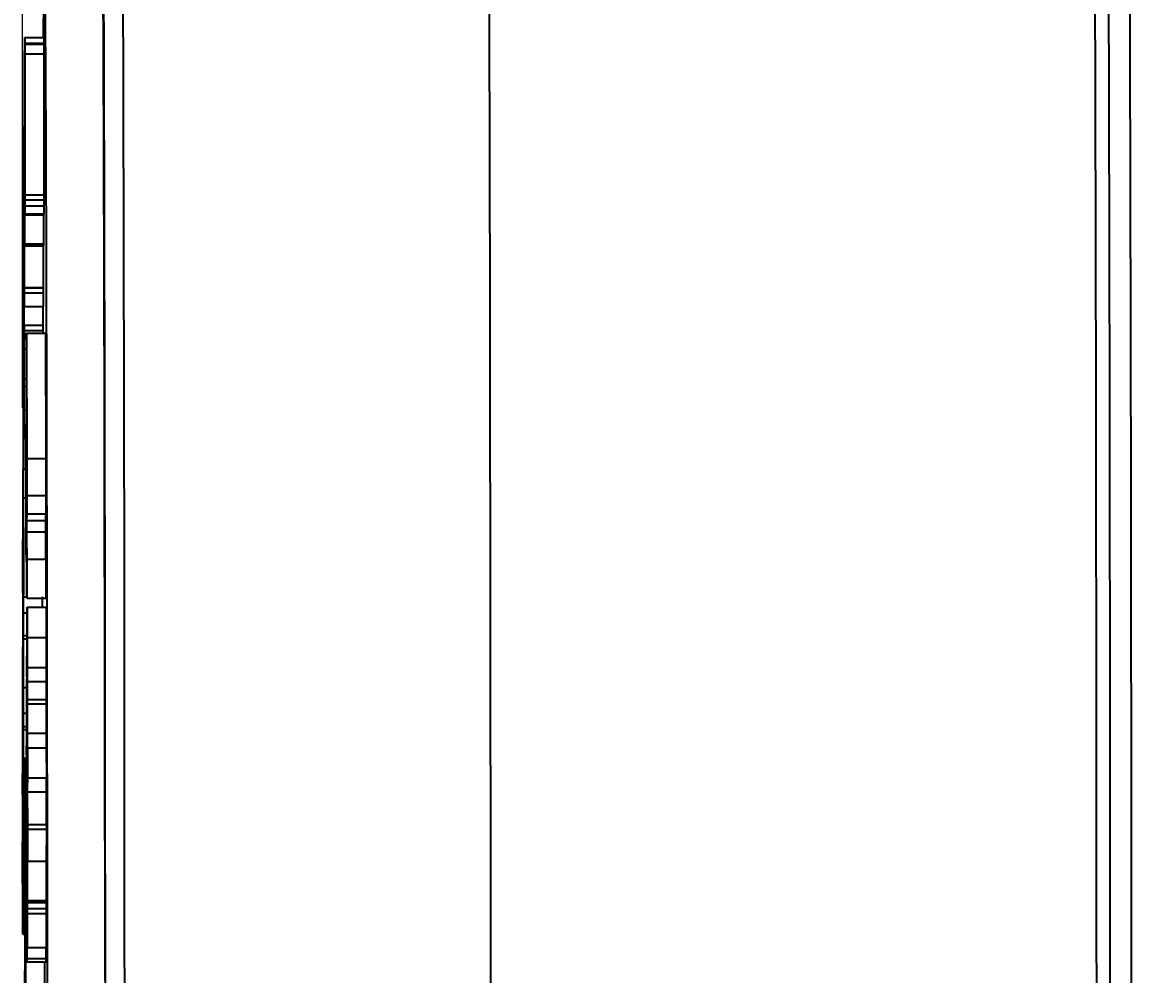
# Model space of a CAD drawing. Header units: millimetres. Extents: x 2126 to 3741, y 477 to 1658.
# Drawn here: x 2289.1 to 2347.4, y 906 to 955.4 of the extents above; entities that cross this region are included whole.
import ezdxf

# ---------------------------------------------------------------- set-up
doc = ezdxf.new("R2010")
doc.units = ezdxf.units.MM
doc.layers.add('AM_5', color=3, linetype='Continuous', lineweight=25)
doc.styles.add('SLDTEXTSTYLE1', font='txt.shx', dxfattribs={"width": 0.7, "bigfont": 'gbcbig.shx'})
doc.dimstyles.new('SLDDIMSTYLE12$0', dxfattribs={"dimtxt": 12, "dimasz": 10, "dimexe": 0, "dimexo": 0.0625, "dimgap": 0.875, "dimtad": 1, "dimdec": 1, "dimlfac": 1.8, "dimrnd": 1e-09, "dimzin": 12, "dimdsep": 46, "dimtxsty": 'SLDTEXTSTYLE1', "dimcen": 0.09, "dimdle": 8.16, "dimclrd": 3, "dimclre": 3, "dimadec": 0, "dimazin": 3, "dimtfac": 1, "dimtdec": 1, "dimtofl": 0, "dimtmove": 0, "dimatfit": 3, "dimfxl": 0, "dimfrac": 2, "dimtolj": 1, "dimlwd": 5, "dimlwe": 5, "dimarcsym": 0})

# ---------------------------------------------------------------- blocks, each defined once
blk = doc.blocks.new('*D25')
at = {"layer": 'AM_5', "color": 3, "linetype": 'Continuous', "lineweight": 5, "transparency": 16777216}
for p, q in [((2289.115, 935.379), (2289.115, 1077.627)), ((2520.727, 1077.627), (2299.115, 1077.627))]:
    blk.add_line(p, q, dxfattribs=at)
at = {"layer": 'AM_5', "color": 3, "lineweight": 5, "transparency": 16777216}
blk.add_line((2530.727, 889.633), (2530.727, 1077.627), dxfattribs=at)
at = {"layer": 'AM_5', "color": 3, "transparency": 16777216}
for points in [[(2299.115, 1079.293), (2299.115, 1075.96), (2289.115, 1077.627)], [(2520.727, 1079.293), (2520.727, 1075.96), (2530.727, 1077.627)]]:
    blk.add_solid(points, dxfattribs=at)
at = {"layer": 'Defpoints', "color": 0, "transparency": 16777216}
for p in [(2289.115, 1077.627), (2289.115, 935.316), (2530.727, 889.571)]:
    blk.add_point(p, dxfattribs=at)
at = {"layer": 'AM_5', "color": 0, "transparency": 16777216, "insert": (2356.397, 1084.502), "char_height": 12, "attachment_point": 5, "style": 'SLDTEXTSTYLE1'}
blk.add_mtext('\\A1;245', dxfattribs=at)

msp = doc.modelspace()

# ---------------------------------------------------------------- linework, layer by layer
at = {"color": 7, "linetype": 'Continuous', "lineweight": 25}
for p, q in [((2289.233, 954.211), (2289.237, 954.602)), ((2289.237, 954.602), (2289.237, 954.295)), ((2289.237, 954.602), (2290.237, 954.602)), ((2290.237, 954.295), (2290.237, 954.602)), ((2289.233, 953.921), (2289.233, 953.904)), ((2289.237, 954.295), (2289.237, 954.232)), ((2289.237, 954.295), (2290.237, 954.295)), ((2290.237, 954.232), (2289.237, 954.232)), ((2290.237, 954.232), (2290.237, 954.295)), ((2289.237, 946.295), (2289.234, 953.596)), ((2289.236, 953.742), (2289.239, 946.442)), ((2289.236, 953.742), (2290.236, 953.742)), ((2290.239, 946.442), (2290.236, 953.742)), ((2289.234, 952.749), (2289.218, 952.749)), ((2289.193, 948.339), (2289.197, 949.285)), ((2289.197, 949.285), (2289.197, 949.008)), ((2289.229, 949.296), (2289.236, 949.296)), ((2289.197, 949.008), (2289.196, 948.819)), ((2289.193, 948.062), (2289.193, 948.339)), ((2289.194, 948.251), (2289.193, 948.062)), ((2289.202, 941.853), (2289.195, 948.095)), ((2289.196, 948.237), (2289.203, 941.626)), ((2289.193, 948.062), (2289.195, 948.062)), ((2289.186, 946.754), (2289.187, 946.896)), ((2289.194, 939.495), (2289.186, 946.754)), ((2289.187, 946.896), (2289.202, 941.805)), ((2289.187, 946.896), (2289.197, 946.896)), ((2289.239, 946.442), (2290.239, 946.442)), ((2289.241, 945.864), (2289.236, 945.453)), ((2289.24, 946.114), (2289.24, 946.17)), ((2289.24, 946.17), (2289.241, 945.864)), ((2289.24, 946.17), (2290.24, 946.17)), ((2289.241, 945.864), (2290.241, 945.864)), ((2290.236, 945.453), (2290.241, 945.864)), ((2290.241, 945.864), (2290.24, 946.17)), ((2289.236, 945.453), (2289.233, 945.471)), ((2289.233, 945.395), (2290.233, 945.395)), ((2289.236, 945.453), (2290.236, 945.453)), ((2290.233, 945.398), (2290.236, 945.453)), ((2289.178, 944.552), (2289.18, 944.859)), ((2289.188, 944.896), (2289.181, 944.896)), ((2289.202, 940.647), (2289.189, 945.095)), ((2289.189, 945.095), (2289.189, 945.047)), ((2289.189, 945.047), (2289.195, 939.638)), ((2289.189, 945.047), (2289.189, 945.047)), ((2289.221, 943.791), (2290.221, 943.791)), ((2289.222, 943.893), (2290.222, 943.893)), ((2290.203, 941.626), (2290.201, 943.791)), ((2289.191, 942.283), (2289.189, 942.283)), ((2289.202, 941.805), (2289.202, 941.853)), ((2289.165, 939.823), (2289.169, 941.508)), ((2289.169, 941.508), (2289.17, 941.265)), ((2289.17, 941.265), (2289.169, 940.973)), ((2289.205, 941.333), (2289.202, 940.647)), ((2289.203, 941.626), (2290.203, 941.626)), ((2289.204, 941.468), (2289.205, 941.611)), ((2289.205, 941.611), (2289.205, 941.333)), ((2289.205, 941.611), (2290.205, 941.611)), ((2290.205, 941.333), (2289.205, 941.333)), ((2290.202, 940.647), (2290.205, 941.333)), ((2290.205, 941.333), (2290.205, 941.611)), ((2289.202, 940.647), (2290.202, 940.647)), ((2290.195, 939.671), (2290.194, 940.647)), ((2289.169, 940.358), (2289.178, 934.695)), ((2289.166, 939.871), (2289.165, 939.58)), ((2289.165, 939.58), (2289.165, 939.823)), ((2289.165, 939.58), (2289.168, 939.58)), ((2289.177, 934.215), (2289.167, 939.838)), ((2289.18, 939.645), (2289.194, 939.645)), ((2289.197, 939.393), (2289.193, 938.447)), ((2289.195, 939.638), (2289.197, 939.638)), ((2289.196, 939.482), (2289.197, 939.671)), ((2289.197, 939.671), (2289.197, 939.393)), ((2289.197, 939.671), (2290.197, 939.671)), ((2289.197, 939.393), (2290.197, 939.393)), ((2290.197, 939.393), (2290.197, 939.671)), ((2290.197, 939.249), (2290.197, 939.393)), ((2289.193, 938.725), (2289.194, 938.914)), ((2289.321, 938.38), (2289.321, 939.249)), ((2289.321, 939.249), (2289.342, 932.506)), ((2289.321, 939.249), (2290.321, 939.249)), ((2290.341, 932.758), (2290.321, 939.249)), ((2289.193, 938.447), (2289.193, 938.725)), ((2289.193, 938.447), (2289.321, 938.447)), ((2289.329, 936.107), (2289.325, 937.607)), ((2289.181, 936.945), (2289.181, 937.099)), ((2289.181, 937.099), (2289.183, 935.271)), ((2289.32, 937.443), (2289.321, 937.44)), ((2289.32, 937.443), (2289.325, 937.443)), ((2289.321, 937.44), (2289.325, 937.44)), ((2289.186, 936.503), (2289.32, 936.503)), ((2289.189, 936.883), (2289.32, 936.883)), ((2289.322, 931.476), (2289.329, 936.107)), ((2289.331, 935.555), (2289.324, 930.924)), ((2289.335, 934.137), (2289.331, 935.555)), ((2289.183, 935.271), (2289.175, 932.192)), ((2289.183, 935.271), (2289.32, 935.271)), ((2289.315, 934.556), (2289.316, 933.41)), ((2289.329, 929.506), (2289.335, 934.137)), ((2289.171, 933.469), (2289.172, 933.672)), ((2289.322, 934.022), (2289.326, 934.022)), ((2289.337, 933.585), (2289.332, 929.928)), ((2289.346, 930.826), (2289.337, 933.585)), ((2289.175, 932.192), (2289.171, 933.469)), ((2289.316, 933.41), (2289.322, 931.476)), ((2289.316, 933.41), (2289.325, 933.41)), ((2289.339, 925.499), (2289.316, 933.069)), ((2289.321, 933.461), (2289.325, 933.461)), ((2289.342, 932.506), (2289.345, 932.758)), ((2289.345, 932.758), (2289.346, 930.826)), ((2289.345, 932.758), (2290.345, 932.758)), ((2290.346, 930.826), (2290.345, 932.758)), ((2289.319, 932.178), (2289.151, 932.178)), ((2289.175, 932.192), (2289.319, 932.192)), ((2289.34, 931.559), (2289.341, 929.874)), ((2289.34, 931.559), (2289.343, 931.559)), ((2289.323, 930.697), (2289.158, 930.697)), ((2289.324, 930.924), (2289.329, 929.506)), ((2289.331, 930.924), (2289.324, 930.924)), ((2289.346, 930.826), (2290.346, 930.826)), ((2290.341, 929.874), (2290.341, 930.826)), ((2289.331, 929.527), (2289.33, 928.954)), ((2289.331, 929.527), (2290.331, 929.527)), ((2289.341, 929.874), (2290.341, 929.874)), ((2290.33, 928.954), (2290.331, 929.527)), ((2289.33, 928.954), (2289.336, 927.259)), ((2289.33, 928.954), (2290.33, 928.954)), ((2290.335, 927.526), (2290.33, 928.954)), ((2289.139, 926.493), (2289.142, 928.55)), ((2289.142, 928.55), (2289.142, 928.369)), ((2289.142, 928.369), (2289.142, 928.07)), ((2289.301, 927.747), (2289.301, 927.978)), ((2289.301, 927.747), (2289.332, 927.747)), ((2289.142, 927.444), (2289.155, 923.17)), ((2289.336, 927.259), (2289.339, 927.526)), ((2289.339, 927.526), (2289.339, 925.499)), ((2289.339, 927.526), (2290.339, 927.526)), ((2290.339, 925.499), (2290.339, 927.526)), ((2289.14, 926.612), (2289.139, 926.312)), ((2289.14, 926.612), (2289.142, 926.612)), ((2289.147, 924.786), (2289.141, 926.758)), ((2289.139, 926.312), (2289.139, 926.493)), ((2289.139, 926.312), (2289.142, 926.312)), ((2289.161, 925.573), (2289.339, 925.573)), ((2289.339, 925.499), (2290.339, 925.499)), ((2289.355, 924.184), (2289.355, 925.045)), ((2289.355, 925.045), (2289.36, 921.95)), ((2289.355, 925.045), (2290.355, 925.045)), ((2290.357, 923.465), (2290.355, 925.045)), ((2289.145, 923.459), (2289.147, 924.786)), ((2289.148, 924.607), (2289.146, 923.536)), ((2289.154, 922.484), (2289.148, 924.607)), ((2289.157, 924.737), (2289.355, 924.737)), ((2289.146, 923.536), (2289.151, 923.536)), ((2289.157, 923.395), (2289.154, 920.866)), ((2289.157, 923.318), (2289.157, 923.574)), ((2289.157, 923.574), (2289.157, 923.395)), ((2289.157, 923.574), (2289.356, 923.574)), ((2289.157, 923.395), (2289.356, 923.395)), ((2289.364, 923.465), (2289.365, 921.903)), ((2289.364, 923.465), (2290.364, 923.465)), ((2290.365, 921.903), (2290.364, 923.465)), ((2289.129, 918.319), (2289.134, 922.987)), ((2289.134, 922.987), (2289.135, 922.838)), ((2289.134, 922.987), (2289.153, 922.987)), ((2289.135, 922.838), (2289.134, 922.563)), ((2289.135, 922.838), (2289.153, 922.838)), ((2289.346, 922.286), (2289.346, 922.494)), ((2289.346, 922.494), (2289.35, 922.153)), ((2289.346, 922.494), (2289.358, 922.494)), ((2289.358, 922.194), (2289.357, 922.895)), ((2289.135, 921.952), (2289.148, 918.4)), ((2289.363, 922.05), (2289.361, 921.189)), ((2289.365, 921.903), (2289.363, 922.05)), ((2289.365, 921.903), (2290.365, 921.903)), ((2290.361, 921.189), (2290.363, 921.903)), ((2289.153, 921.261), (2289.154, 921.86)), ((2289.34, 920.468), (2289.341, 921.326)), ((2289.341, 921.326), (2289.357, 909.405)), ((2289.132, 921.008), (2289.131, 919.818)), ((2289.132, 921.008), (2289.134, 921.008)), ((2289.141, 919.357), (2289.134, 921.22)), ((2289.154, 920.866), (2289.34, 920.866)), ((2289.357, 921.202), (2289.357, 921.212)), ((2289.36, 920.966), (2289.358, 920.555)), ((2289.363, 918.454), (2289.36, 920.966)), ((2289.361, 921.189), (2289.362, 920.254)), ((2289.361, 921.189), (2290.361, 921.189)), ((2290.362, 920.254), (2290.361, 921.189)), ((2289.147, 920.712), (2289.149, 920.268)), ((2289.358, 920.555), (2289.36, 920.555)), ((2289.362, 920.254), (2289.364, 920.023)), ((2289.362, 920.254), (2290.362, 920.254)), ((2290.364, 920.023), (2290.362, 920.254)), ((2289.131, 919.818), (2289.139, 919.818)), ((2289.347, 919.196), (2289.347, 920.059)), ((2289.347, 920.059), (2289.358, 912.287)), ((2289.364, 920.023), (2289.363, 918.454)), ((2289.364, 920.023), (2290.364, 920.023)), ((2290.363, 918.5), (2290.364, 920.023)), ((2289.139, 918.032), (2289.141, 919.357)), ((2289.142, 919.207), (2289.14, 917.882)), ((2289.148, 917.668), (2289.142, 919.207)), ((2289.149, 919.534), (2289.342, 919.534)), ((2289.349, 914.501), (2289.343, 919.176)), ((2289.352, 918.439), (2289.35, 919.129)), ((2289.151, 918.693), (2289.145, 914.208)), ((2289.148, 918.4), (2289.149, 918.336)), ((2289.15, 918.614), (2289.15, 918.843)), ((2289.15, 918.843), (2289.151, 918.693)), ((2289.15, 918.843), (2289.343, 918.843)), ((2289.151, 918.693), (2289.343, 918.693)), ((2289.363, 918.454), (2289.364, 918.454)), ((2289.364, 918.5), (2289.367, 916.222)), ((2289.364, 917.64), (2289.364, 918.5)), ((2289.364, 918.5), (2290.364, 918.5)), ((2290.365, 917.74), (2290.364, 918.5)), ((2289.132, 916.849), (2289.129, 918.319)), ((2289.135, 917.558), (2289.136, 917.832)), ((2289.136, 917.832), (2289.136, 917.732)), ((2289.14, 917.882), (2289.147, 917.882)), ((2289.333, 917.627), (2289.333, 917.835)), ((2289.333, 917.835), (2289.344, 917.835)), ((2289.359, 910.368), (2289.349, 917.904)), ((2289.126, 915.439), (2289.128, 917.366)), ((2289.128, 917.366), (2289.128, 917.248)), ((2289.128, 917.366), (2289.131, 917.366)), ((2289.128, 917.248), (2289.128, 916.863)), ((2289.128, 917.248), (2289.131, 917.248)), ((2289.141, 916.092), (2289.135, 917.558)), ((2289.358, 917.766), (2289.364, 917.766)), ((2289.372, 917.74), (2289.373, 916.176)), ((2289.372, 917.74), (2290.372, 917.74)), ((2290.373, 916.176), (2290.372, 917.74)), ((2289.128, 916.863), (2289.132, 916.863)), ((2289.132, 917.028), (2289.132, 916.849)), ((2289.132, 917.028), (2289.138, 917.028)), ((2289.132, 916.849), (2289.138, 916.849)), ((2289.146, 915.778), (2289.148, 917.059)), ((2289.218, 909.121), (2289.218, 917.199)), ((2289.218, 917.199), (2289.22, 917.199)), ((2289.22, 917.199), (2289.22, 916.159)), ((2289.22, 917.199), (2289.279, 917.199)), ((2289.279, 916.159), (2289.279, 917.199)), ((2289.279, 917.199), (2289.282, 917.199)), ((2289.282, 917.199), (2289.282, 907.31)), ((2289.345, 917.199), (2289.282, 917.199)), ((2289.354, 916.556), (2289.354, 916.782)), ((2289.354, 916.782), (2289.369, 916.782)), ((2289.128, 916.273), (2289.143, 913.492)), ((2289.128, 916.273), (2289.141, 916.273)), ((2289.141, 916.516), (2289.142, 916.366)), ((2289.141, 916.516), (2289.147, 916.516)), ((2289.142, 916.366), (2289.141, 916.092)), ((2289.141, 916.092), (2289.147, 916.092)), ((2289.142, 916.366), (2289.147, 916.366)), ((2289.22, 916.159), (2289.279, 916.159)), ((2289.345, 916.52), (2289.344, 914.868)), ((2289.345, 916.52), (2289.346, 916.52)), ((2289.363, 916.254), (2289.366, 916.35)), ((2289.371, 916.358), (2289.368, 915.462)), ((2289.373, 916.176), (2289.371, 916.358)), ((2289.373, 916.176), (2290.373, 916.176)), ((2290.368, 915.462), (2290.371, 916.176)), ((2289.127, 915.707), (2289.126, 915.322)), ((2289.127, 915.707), (2289.129, 915.707)), ((2289.142, 913.359), (2289.128, 915.984)), ((2289.126, 915.322), (2289.126, 915.439)), ((2289.126, 915.322), (2289.132, 915.322)), ((2289.344, 914.868), (2289.343, 915.377)), ((2289.368, 915.462), (2289.371, 913.769)), ((2289.368, 915.462), (2290.368, 915.462)), ((2289.372, 911.85), (2289.368, 915.182)), ((2290.371, 913.769), (2290.368, 915.462)), ((2289.141, 914.551), (2289.142, 914.83)), ((2289.145, 914.208), (2289.141, 914.551)), ((2289.223, 914.598), (2289.276, 914.598)), ((2289.339, 914.591), (2289.339, 914.74)), ((2289.339, 914.74), (2289.349, 914.74)), ((2289.342, 912.559), (2289.349, 914.501)), ((2289.344, 914.868), (2289.348, 914.868)), ((2289.144, 913.769), (2289.144, 914.058)), ((2289.144, 914.058), (2289.145, 913.94)), ((2289.144, 914.058), (2289.218, 914.058)), ((2289.145, 913.94), (2289.144, 912.544)), ((2289.145, 914.208), (2289.218, 914.208)), ((2289.218, 913.94), (2289.145, 913.94)), ((2289.371, 913.769), (2289.373, 913.515)), ((2289.371, 913.769), (2290.371, 913.769)), ((2290.373, 913.515), (2290.371, 913.769)), ((2289.123, 912.501), (2289.142, 913.262)), ((2289.142, 913.262), (2289.142, 913.359)), ((2289.143, 913.492), (2289.143, 913.447)), ((2289.35, 913.682), (2289.343, 911.701)), ((2289.359, 907.371), (2289.35, 913.682)), ((2289.36, 912.79), (2289.358, 913.44)), ((2289.373, 913.515), (2289.372, 911.85)), ((2289.373, 913.515), (2290.373, 913.515)), ((2290.372, 911.85), (2290.373, 913.515)), ((2289.123, 912.213), (2289.123, 912.501)), ((2289.139, 909.157), (2289.123, 912.213)), ((2289.144, 912.544), (2289.128, 911.82)), ((2289.144, 912.544), (2289.218, 912.544)), ((2289.358, 912.287), (2289.36, 912.033)), ((2289.36, 912.033), (2289.359, 910.368)), ((2289.128, 911.82), (2289.127, 911.723)), ((2289.127, 911.723), (2289.139, 909.446)), ((2289.127, 911.723), (2289.218, 911.723)), ((2289.128, 911.82), (2289.218, 911.82)), ((2289.249, 911.722), (2289.223, 911.722)), ((2289.249, 907.76), (2289.249, 911.722)), ((2289.252, 911.722), (2289.276, 911.722)), ((2289.252, 907.914), (2289.252, 911.722)), ((2289.343, 911.701), (2289.353, 911.701)), ((2289.35, 911.742), (2289.351, 911.832)), ((2289.351, 911.832), (2289.353, 911.832)), ((2289.372, 911.85), (2290.372, 911.85)), ((2289.341, 911.356), (2289.353, 911.356)), ((2289.142, 909.991), (2289.14, 908.065)), ((2289.141, 909.724), (2289.141, 910.109)), ((2289.141, 910.109), (2289.142, 909.991)), ((2289.141, 910.109), (2289.218, 910.109)), ((2289.142, 909.991), (2289.218, 909.991)), ((2289.22, 910.161), (2289.22, 909.121)), ((2289.22, 910.161), (2289.249, 910.161)), ((2289.279, 910.161), (2289.279, 908.261)), ((2289.367, 909.824), (2289.366, 909.711)), ((2289.366, 909.711), (2290.366, 909.711)), ((2289.367, 909.824), (2290.367, 909.824)), ((2290.357, 909.405), (2290.357, 909.711)), ((2290.366, 909.711), (2290.367, 909.824)), ((2289.139, 909.446), (2289.14, 909.402)), ((2289.22, 909.121), (2289.218, 909.121)), ((2289.22, 909.121), (2289.249, 909.121)), ((2289.357, 909.405), (2289.36, 909.135)), ((2289.357, 909.405), (2290.357, 909.405)), ((2289.36, 909.135), (2289.359, 907.371)), ((2289.36, 909.135), (2290.36, 909.135)), ((2290.36, 909.135), (2290.357, 909.405)), ((2290.359, 907.371), (2290.36, 909.135)), ((2289.139, 908.183), (2289.14, 908.568)), ((2289.14, 908.065), (2289.139, 908.183)), ((2289.14, 908.065), (2289.249, 908.065)), ((2289.218, 902.192), (2289.249, 907.76)), ((2289.359, 907.371), (2290.359, 907.371)), ((2289.282, 907.31), (2289.348, 907.31)), ((2289.35, 906.801), (2290.35, 906.801)), ((2289.349, 906.636), (2290.349, 906.636))]:
    msp.add_line(p, q, dxfattribs=at)
at = {"color": 7, "linetype": 'Continuous', "lineweight": 25, "flags": 128}
for points in [[(2294.423, 903.719), (2294.42, 908.978), (2294.417, 914.149), (2294.413, 919.208), (2294.409, 924.132), (2294.403, 928.898), (2294.397, 933.486), (2294.391, 937.875), (2294.383, 942.044), (2294.376, 945.975), (2294.367, 949.65), (2294.358, 953.053), (2294.349, 956.167), (2294.339, 958.98), (2294.329, 961.477), (2294.318, 963.649), (2294.308, 965.484), (2294.296, 966.976), (2294.285, 968.116)], [(2344.714, 967.982), (2344.725, 966.83), (2344.736, 965.332), (2344.747, 963.494), (2344.757, 961.325), (2344.767, 958.834), (2344.777, 956.033), (2344.786, 952.933), (2344.795, 949.55), (2344.803, 945.898), (2344.811, 941.992), (2344.818, 937.852), (2344.825, 933.495), (2344.831, 928.94), (2344.836, 924.209), (2344.841, 919.322), (2344.845, 914.301), (2344.848, 909.168), (2344.851, 903.946)], [(2345.421, 967.694), (2345.432, 966.547), (2345.443, 965.054), (2345.454, 963.222), (2345.464, 961.061), (2345.474, 958.579), (2345.484, 955.788), (2345.493, 952.701), (2345.502, 949.329), (2345.51, 945.69), (2345.518, 941.8), (2345.525, 937.674), (2345.532, 933.333), (2345.538, 928.795), (2345.543, 924.081), (2345.548, 919.212), (2345.552, 914.209), (2345.555, 909.095), (2345.557, 903.893)], [(2346.676, 903.386), (2346.674, 908.58), (2346.671, 913.685), (2346.667, 918.68), (2346.662, 923.54), (2346.657, 928.244), (2346.651, 932.769), (2346.644, 937.097), (2346.637, 941.205), (2346.629, 945.076), (2346.621, 948.693), (2346.612, 952.038), (2346.603, 955.096), (2346.593, 957.853), (2346.583, 960.297), (2346.573, 962.416), (2346.562, 964.201), (2346.551, 965.643), (2346.54, 966.737), (2346.529, 967.476)], [(2313.423, 903.719), (2313.42, 909.045), (2313.417, 914.279), (2313.413, 919.398), (2313.408, 924.378), (2313.403, 929.196), (2313.397, 933.828), (2313.39, 938.255), (2313.383, 942.455), (2313.375, 946.409), (2313.366, 950.098), (2313.357, 953.506), (2313.347, 956.616), (2313.337, 959.415), (2313.327, 961.888), (2313.316, 964.025), (2313.305, 965.816)], [(2293.403, 905.668), (2293.401, 910.539), (2293.397, 915.305), (2293.393, 919.941), (2293.388, 924.426), (2293.382, 928.736), (2293.376, 932.85), (2293.369, 936.747), (2293.362, 940.409), (2293.354, 943.817), (2293.345, 946.953), (2293.336, 949.803), (2293.327, 952.352), (2293.317, 954.588), (2293.307, 956.498), (2293.297, 958.075), (2293.287, 959.309), (2293.276, 960.195), (2293.265, 960.728), (2293.255, 960.907), (2293.255, 960.907)]]:
    msp.add_lwpolyline(points, dxfattribs=at)
at = {"color": 7, "linetype": 'Continuous', "lineweight": 25}
for points, knots in [([(2293.421, 903.54), (2293.42, 906.036), (2293.417, 911.074), (2293.412, 918.451), (2293.405, 925.693), (2293.396, 932.672), (2293.386, 939.275), (2293.374, 945.368), (2293.361, 950.861), (2293.347, 955.673), (2293.332, 959.735), (2293.317, 963.004), (2293.301, 965.543), (2293.29, 966.606), (2293.285, 967.132)], [0, 0, 0, 0, 0.079959, 0.161371, 0.244142, 0.328893, 0.414217, 0.5, 0.585778, 0.671102, 0.755858, 0.838624, 0.920039, 1, 1, 1, 1]), ([(2290.21, 954.602), (2290.212, 954.821), (2290.217, 955.775), (2290.228, 956.805), (2290.241, 957.748), (2290.25, 957.854), (2290.255, 957.907)], [0, 0, 0, 0, 0.093549, 0.407564, 0.703776, 1, 1, 1, 1]), ([(2290.257, 957.852), (2290.261, 957.804), (2290.269, 957.698), (2290.282, 956.828), (2290.295, 955.347), (2290.309, 953.172), (2290.322, 950.341), (2290.335, 946.827), (2290.347, 942.673), (2290.358, 937.93), (2290.369, 932.668), (2290.377, 926.977), (2290.385, 920.954), (2290.391, 914.731), (2290.396, 908.365), (2290.399, 902.013), (2290.401, 895.674), (2290.401, 889.407), (2290.401, 883.139), (2290.399, 876.801), (2290.396, 870.448), (2290.391, 864.082), (2290.385, 857.859), (2290.377, 851.837), (2290.369, 846.145), (2290.358, 840.883), (2290.347, 836.14), (2290.335, 831.986), (2290.322, 828.472), (2290.309, 825.641), (2290.295, 823.466), (2290.282, 821.985), (2290.269, 821.114), (2290.261, 821.007), (2290.257, 820.959)], [0, 0, 0, 0, 0.023828, 0.053273, 0.084485, 0.115699, 0.147957, 0.180726, 0.213842, 0.247136, 0.28043, 0.313546, 0.346314, 0.378573, 0.409785, 0.440999, 0.470442, 0.499888, 0.529332, 0.558778, 0.58999, 0.621203, 0.653462, 0.68623, 0.719347, 0.752641, 0.785934, 0.819051, 0.851819, 0.884078, 0.915289, 0.946503, 0.975948, 1, 1, 1, 1]), ([(2289.227, 949.021), (2289.226, 949.688), (2289.226, 950.751), (2289.227, 952.144), (2289.228, 953.078), (2289.23, 953.79), (2289.231, 954.089), (2289.232, 954.191), (2289.233, 954.211)], [0, 0, 0, 0, 0.298114, 0.474394, 0.620068, 0.765882, 0.956507, 1, 1, 1, 1]), ([(2289.234, 953.596), (2289.234, 953.647), (2289.234, 953.734), (2289.234, 953.836), (2289.234, 953.899), (2289.233, 953.908), (2289.233, 953.912)], [0, 0, 0, 0, 0.290202, 0.50382, 0.763034, 1, 1, 1, 1]), ([(2289.237, 954.232), (2289.236, 954.213), (2289.236, 954.188), (2289.236, 954.093), (2289.236, 953.997), (2289.236, 953.877), (2289.236, 953.789), (2289.236, 953.742)], [0, 0, 0, 0, 0.35696, 0.506296, 0.628832, 0.807113, 1, 1, 1, 1]), ([(2290.236, 953.742), (2290.236, 953.811), (2290.236, 953.911), (2290.236, 954.041), (2290.236, 954.124), (2290.236, 954.194), (2290.237, 954.217), (2290.237, 954.232)], [0, 0, 0, 0, 0.282258, 0.415886, 0.550305, 0.716557, 1, 1, 1, 1]), ([(2289.233, 953.904), (2289.232, 953.81), (2289.231, 953.63), (2289.229, 952.954), (2289.228, 951.938), (2289.228, 950.67), (2289.228, 949.735), (2289.229, 949.296)], [0, 0, 0, 0, 0.179595, 0.343759, 0.495827, 0.763697, 1, 1, 1, 1]), ([(2289.214, 947.42), (2289.213, 948.075), (2289.213, 949.189), (2289.213, 950.689), (2289.214, 951.677), (2289.215, 952.352), (2289.216, 952.554), (2289.217, 952.658)], [0, 0, 0, 0, 0.3332849, 0.5666872, 0.7350111, 0.8630417, 1, 1, 1, 1]), ([(2289.216, 947.703), (2289.215, 948.349), (2289.215, 949.34), (2289.215, 950.627), (2289.215, 951.408), (2289.216, 951.942), (2289.216, 952.236), (2289.217, 952.326), (2289.217, 952.358)], [0, 0, 0, 0, 0.386905, 0.5938453, 0.741486, 0.8425466, 0.9443486, 1, 1, 1, 1]), ([(2289.217, 952.358), (2289.217, 952.388), (2289.218, 952.448), (2289.219, 952.256), (2289.221, 951.797), (2289.222, 950.652), (2289.223, 949.549), (2289.224, 948.8)], [0, 0, 0, 0, 0.098439, 0.192959, 0.327087, 0.54288, 1, 1, 1, 1]), ([(2289.218, 952.718), (2289.218, 952.726), (2289.219, 952.767), (2289.221, 952.474), (2289.223, 951.79), (2289.225, 950.572), (2289.225, 949.574), (2289.226, 949.083)], [0, 0, 0, 0, 0.036608, 0.183936, 0.408772, 0.708665, 1, 1, 1, 1]), ([(2289.229, 949.296), (2289.229, 948.637), (2289.229, 947.683), (2289.231, 946.596), (2289.232, 946.013), (2289.233, 945.848), (2289.233, 945.766)], [0, 0, 0, 0, 0.452303, 0.653993, 0.826668, 1, 1, 1, 1]), ([(2289.196, 948.819), (2289.196, 948.778), (2289.196, 948.718), (2289.196, 948.593), (2289.196, 948.478), (2289.196, 948.355), (2289.196, 948.277), (2289.196, 948.237)], [0, 0, 0, 0, 0.3461, 0.493467, 0.642693, 0.820568, 1, 1, 1, 1]), ([(2289.226, 949.083), (2289.226, 948.426), (2289.227, 947.307), (2289.226, 945.827), (2289.225, 944.856), (2289.224, 944.201), (2289.223, 943.999), (2289.222, 943.893)], [0, 0, 0, 0, 0.335879, 0.572344, 0.731569, 0.859032, 1, 1, 1, 1]), ([(2289.224, 948.8), (2289.224, 948.151), (2289.225, 947.156), (2289.225, 945.866), (2289.224, 945.102), (2289.224, 944.594), (2289.223, 944.344), (2289.222, 944.266), (2289.222, 944.244)], [0, 0, 0, 0, 0.397346, 0.609831, 0.759517, 0.858592, 0.95839, 1, 1, 1, 1]), ([(2289.232, 945.48), (2289.232, 945.597), (2289.23, 945.829), (2289.228, 946.662), (2289.227, 947.773), (2289.227, 948.624), (2289.227, 949.021)], [0, 0, 0, 0, 0.221306, 0.442951, 0.740483, 1, 1, 1, 1]), ([(2289.195, 948.095), (2289.195, 948.141), (2289.195, 948.22), (2289.195, 948.297), (2289.195, 948.329), (2289.194, 948.317), (2289.194, 948.273), (2289.194, 948.251)], [0, 0, 0, 0, 0.227355, 0.388209, 0.549679, 0.776891, 1, 1, 1, 1]), ([(2289.222, 944.244), (2289.222, 944.208), (2289.221, 944.14), (2289.22, 944.243), (2289.219, 944.541), (2289.217, 945.508), (2289.216, 946.662), (2289.216, 947.575), (2289.216, 947.703)], [0, 0, 0, 0, 0.099013, 0.188639, 0.277978, 0.435263, 0.920804, 1, 1, 1, 1]), ([(2289.222, 943.893), (2289.222, 943.837), (2289.221, 943.725), (2289.219, 944.004), (2289.217, 944.765), (2289.215, 945.943), (2289.214, 946.963), (2289.214, 947.42)], [0, 0, 0, 0, 0.14267, 0.2869, 0.459199, 0.757548, 1, 1, 1, 1]), ([(2289.239, 946.442), (2289.239, 946.369), (2289.239, 946.265), (2289.239, 946.159), (2289.239, 946.107), (2289.239, 946.094), (2289.24, 946.107), (2289.24, 946.114)], [0, 0, 0, 0, 0.3039299, 0.4394116, 0.5752405, 0.7665382, 1, 1, 1, 1]), ([(2290.239, 946.113), (2290.239, 946.111), (2290.239, 946.107), (2290.239, 946.153), (2290.239, 946.244), (2290.239, 946.348), (2290.239, 946.421), (2290.239, 946.442)], [0, 0, 0, 0, 0.132695, 0.344902, 0.557282, 0.875523, 1, 1, 1, 1]), ([(2289.234, 945.741), (2289.235, 945.731), (2289.235, 945.712), (2289.235, 945.744), (2289.236, 945.76)], [0, 0, 0, 0, 0.508302, 1, 1, 1, 1]), ([(2289.236, 945.76), (2289.236, 945.778), (2289.236, 945.815), (2289.237, 945.91), (2289.237, 946.029), (2289.237, 946.124), (2289.237, 946.215), (2289.237, 946.272), (2289.237, 946.295)], [0, 0, 0, 0, 0.2921955, 0.5874478, 0.7122589, 0.8180509, 0.9240716, 1, 1, 1, 1]), ([(2290.222, 943.893), (2290.223, 944.023), (2290.224, 944.267), (2290.225, 944.869), (2290.226, 945.268), (2290.226, 945.395)], [0, 0, 0, 0, 0.4404149, 0.8228014, 1, 1, 1, 1]), ([(2289.181, 944.864), (2289.181, 944.87), (2289.182, 944.894), (2289.184, 944.488), (2289.187, 943.615), (2289.188, 942.736), (2289.189, 942.283)], [0, 0, 0, 0, 0.075612, 0.323708, 0.651392, 1, 1, 1, 1]), ([(2289.178, 939.108), (2289.178, 939.691), (2289.176, 940.683), (2289.176, 942.167), (2289.176, 943.238), (2289.177, 944.047), (2289.178, 944.381), (2289.178, 944.552)], [0, 0, 0, 0, 0.333528, 0.567546, 0.735799, 0.864912, 1, 1, 1, 1]), ([(2289.18, 939.645), (2289.179, 940.215), (2289.178, 941.09), (2289.177, 942.296), (2289.177, 943.092), (2289.177, 943.689), (2289.178, 944.075), (2289.178, 944.234), (2289.179, 944.29)], [0, 0, 0, 0, 0.386956, 0.593793, 0.740338, 0.842099, 0.944778, 1, 1, 1, 1]), ([(2289.179, 944.29), (2289.179, 944.366), (2289.18, 944.513), (2289.181, 944.489), (2289.182, 944.218), (2289.185, 943.346), (2289.186, 942.39), (2289.187, 941.745)], [0, 0, 0, 0, 0.098651, 0.191047, 0.328598, 0.547094, 1, 1, 1, 1]), ([(2290.221, 943.81), (2290.221, 943.816), (2290.222, 943.822), (2290.222, 943.883), (2290.222, 943.893)], [0, 0, 0, 0, 0.830719, 1, 1, 1, 1]), ([(2289.189, 942.283), (2289.189, 941.697), (2289.191, 940.697), (2289.191, 939.227), (2289.191, 938.181), (2289.19, 937.392), (2289.189, 937.058), (2289.189, 936.883)], [0, 0, 0, 0, 0.336368, 0.574645, 0.731944, 0.859761, 1, 1, 1, 1]), ([(2289.187, 941.745), (2289.188, 941.172), (2289.189, 940.296), (2289.19, 939.066), (2289.19, 938.278), (2289.189, 937.697), (2289.189, 937.363), (2289.188, 937.228), (2289.188, 937.189)], [0, 0, 0, 0, 0.397528, 0.607391, 0.759995, 0.859904, 0.960457, 1, 1, 1, 1]), ([(2289.203, 941.626), (2289.203, 941.576), (2289.203, 941.495), (2289.203, 941.412), (2289.204, 941.379), (2289.204, 941.388), (2289.204, 941.435), (2289.204, 941.468)], [0, 0, 0, 0, 0.239307, 0.388341, 0.538232, 0.677649, 1, 1, 1, 1]), ([(2289.169, 940.973), (2289.169, 940.915), (2289.169, 940.833), (2289.168, 940.682), (2289.168, 940.558), (2289.169, 940.447), (2289.169, 940.383), (2289.169, 940.358)], [0, 0, 0, 0, 0.362826, 0.512382, 0.662913, 0.871019, 1, 1, 1, 1]), ([(2289.167, 939.838), (2289.167, 939.885), (2289.167, 939.96), (2289.167, 940.003), (2289.166, 939.999), (2289.166, 939.951), (2289.166, 939.895), (2289.166, 939.871)], [0, 0, 0, 0, 0.266956, 0.429529, 0.591357, 0.826533, 1, 1, 1, 1]), ([(2289.188, 937.189), (2289.188, 937.109), (2289.187, 936.955), (2289.186, 936.92), (2289.185, 937.066), (2289.183, 937.78), (2289.181, 938.748), (2289.18, 939.548), (2289.18, 939.645)], [0, 0, 0, 0, 0.099186, 0.189605, 0.279846, 0.434014, 0.930829, 1, 1, 1, 1]), ([(2289.194, 938.914), (2289.194, 938.948), (2289.194, 939.007), (2289.194, 939.136), (2289.194, 939.255), (2289.194, 939.378), (2289.194, 939.454), (2289.194, 939.495)], [0, 0, 0, 0, 0.282446, 0.488833, 0.649378, 0.810868, 1, 1, 1, 1]), ([(2289.195, 939.638), (2289.195, 939.588), (2289.195, 939.507), (2289.195, 939.424), (2289.195, 939.391), (2289.196, 939.4), (2289.196, 939.448), (2289.196, 939.482)], [0, 0, 0, 0, 0.239079, 0.388006, 0.537788, 0.677074, 1, 1, 1, 1]), ([(2289.185, 936.541), (2289.185, 936.642), (2289.183, 936.917), (2289.18, 937.846), (2289.179, 938.715), (2289.178, 939.108)], [0, 0, 0, 0, 0.242788, 0.658331, 1, 1, 1, 1]), ([(2289.325, 937.607), (2289.324, 937.699), (2289.324, 937.881), (2289.323, 938.155), (2289.322, 938.298), (2289.321, 938.38)], [0, 0, 0, 0, 0.297154, 0.594531, 1, 1, 1, 1]), ([(2289.32, 934.194), (2289.32, 934.49), (2289.32, 935.082), (2289.32, 936.176), (2289.32, 936.962), (2289.32, 937.443)], [0, 0, 0, 0, 0.280043, 0.559301, 1, 1, 1, 1]), ([(2289.321, 937.44), (2289.321, 937.13), (2289.322, 936.51), (2289.322, 935.653), (2289.323, 934.971), (2289.323, 934.454), (2289.323, 934.171), (2289.322, 934.039), (2289.322, 934.022)], [0, 0, 0, 0, 0.277873, 0.555831, 0.757162, 0.870741, 0.982618, 1, 1, 1, 1]), ([(2289.18, 934.581), (2289.18, 934.72), (2289.181, 934.927), (2289.181, 935.283), (2289.181, 935.776), (2289.181, 936.324), (2289.181, 936.773), (2289.181, 936.945)], [0, 0, 0, 0, 0.240793, 0.359777, 0.461711, 0.794413, 1, 1, 1, 1]), ([(2289.189, 936.883), (2289.188, 936.737), (2289.187, 936.516), (2289.186, 936.538), (2289.186, 936.546)], [0, 0, 0, 0, 0.659487, 1, 1, 1, 1]), ([(2289.178, 934.695), (2289.178, 934.656), (2289.179, 934.554), (2289.179, 934.445), (2289.179, 934.379), (2289.179, 934.364), (2289.179, 934.361), (2289.179, 934.379), (2289.18, 934.455), (2289.18, 934.531), (2289.18, 934.581)], [0, 0, 0, 0, 0.166709, 0.438609, 0.487323, 0.517206, 0.541802, 0.578816, 0.723084, 1, 1, 1, 1]), ([(2289.177, 933.383), (2289.177, 933.411), (2289.177, 933.498), (2289.177, 933.615), (2289.177, 933.717), (2289.178, 933.772), (2289.178, 933.802), (2289.177, 933.878), (2289.177, 934.018), (2289.177, 934.14), (2289.177, 934.215)], [0, 0, 0, 0, 0.124093, 0.372351, 0.496838, 0.517541, 0.538485, 0.574939, 0.740211, 1, 1, 1, 1]), ([(2289.301, 927.978), (2289.302, 928.234), (2289.305, 928.854), (2289.311, 931.113), (2289.313, 933.233), (2289.315, 934.556)], [0, 0, 0, 0, 0.209452, 0.506883, 1, 1, 1, 1]), ([(2289.32, 933.385), (2289.32, 933.403), (2289.32, 933.439), (2289.32, 933.564), (2289.32, 933.743), (2289.32, 933.969), (2289.32, 934.119), (2289.32, 934.194)], [0, 0, 0, 0, 0.0876057, 0.1756397, 0.4450626, 0.7212942, 1, 1, 1, 1]), ([(2289.172, 933.672), (2289.172, 933.488), (2289.173, 933.229), (2289.174, 933.06), (2289.175, 933.011)], [0, 0, 0, 0, 0.710757, 1, 1, 1, 1]), ([(2289.322, 934.022), (2289.322, 933.872), (2289.322, 933.618), (2289.321, 933.457), (2289.32, 933.385), (2289.32, 933.348), (2289.32, 933.374), (2289.32, 933.385)], [0, 0, 0, 0, 0.407699, 0.690083, 0.843754, 0.934161, 1, 1, 1, 1]), ([(2289.175, 933.003), (2289.175, 933), (2289.175, 932.986), (2289.176, 933.108), (2289.176, 933.274), (2289.177, 933.383)], [0, 0, 0, 0, 0.096311, 0.412079, 1, 1, 1, 1]), ([(2289.316, 933.069), (2289.315, 932.518), (2289.314, 931.499), (2289.311, 930.131), (2289.308, 928.711), (2289.304, 928.022), (2289.302, 927.786), (2289.301, 927.747)], [0, 0, 0, 0, 0.221372, 0.409276, 0.596404, 0.933221, 1, 1, 1, 1]), ([(2289.147, 931.379), (2289.147, 931.572), (2289.148, 931.95), (2289.15, 932.21), (2289.152, 932.174), (2289.155, 931.669), (2289.157, 931.026), (2289.158, 930.697)], [0, 0, 0, 0, 0.136914, 0.269244, 0.466964, 0.727179, 1, 1, 1, 1]), ([(2289.15, 926.22), (2289.149, 926.675), (2289.147, 927.444), (2289.146, 928.772), (2289.145, 929.826), (2289.146, 930.711), (2289.146, 931.153), (2289.147, 931.379)], [0, 0, 0, 0, 0.335274, 0.565807, 0.736276, 0.864906, 1, 1, 1, 1]), ([(2289.147, 931.181), (2289.147, 931.299), (2289.148, 931.53), (2289.149, 931.68), (2289.151, 931.631), (2289.153, 931.117), (2289.155, 930.409), (2289.157, 929.938)], [0, 0, 0, 0, 0.0990027, 0.1927602, 0.3351777, 0.5578285, 1, 1, 1, 1]), ([(2289.332, 929.928), (2289.333, 930.121), (2289.335, 930.425), (2289.338, 930.946), (2289.34, 931.353), (2289.34, 931.559)], [0, 0, 0, 0, 0.46227, 0.729265, 1, 1, 1, 1]), ([(2289.151, 926.979), (2289.15, 927.418), (2289.149, 928.09), (2289.147, 929.105), (2289.146, 929.845), (2289.146, 930.43), (2289.147, 930.868), (2289.147, 931.085), (2289.147, 931.181)], [0, 0, 0, 0, 0.388784, 0.594507, 0.742724, 0.84452, 0.93111, 1, 1, 1, 1]), ([(2289.158, 930.697), (2289.159, 930.239), (2289.161, 929.462), (2289.162, 928.144), (2289.163, 927.117), (2289.162, 926.254), (2289.162, 925.807), (2289.161, 925.573)], [0, 0, 0, 0, 0.337884, 0.573603, 0.730566, 0.85906, 1, 1, 1, 1]), ([(2289.157, 929.938), (2289.158, 929.495), (2289.159, 928.825), (2289.161, 927.774), (2289.162, 927.046), (2289.162, 926.45), (2289.161, 926.053), (2289.161, 925.863), (2289.161, 925.804)], [0, 0, 0, 0, 0.39949, 0.604579, 0.758371, 0.856867, 0.955984, 1, 1, 1, 1]), ([(2289.337, 929.892), (2289.336, 929.833), (2289.335, 929.729), (2289.333, 929.606), (2289.332, 929.553), (2289.331, 929.527)], [0, 0, 0, 0, 0.39149, 0.695584, 1, 1, 1, 1]), ([(2289.341, 929.874), (2289.34, 929.929), (2289.339, 930.019), (2289.338, 929.967), (2289.337, 929.917), (2289.337, 929.892)], [0, 0, 0, 0, 0.451045, 0.724772, 1, 1, 1, 1]), ([(2290.331, 929.527), (2290.332, 929.562), (2290.333, 929.623), (2290.335, 929.749), (2290.336, 929.834), (2290.336, 929.874)], [0, 0, 0, 0, 0.408182, 0.725272, 1, 1, 1, 1]), ([(2289.142, 928.07), (2289.142, 927.999), (2289.142, 927.9), (2289.142, 927.75), (2289.142, 927.642), (2289.142, 927.532), (2289.142, 927.475), (2289.142, 927.444)], [0, 0, 0, 0, 0.3451215, 0.47825, 0.6125433, 0.7923859, 1, 1, 1, 1]), ([(2289.141, 926.758), (2289.141, 926.787), (2289.141, 926.835), (2289.141, 926.853), (2289.14, 926.813), (2289.14, 926.732), (2289.14, 926.648), (2289.14, 926.612)], [0, 0, 0, 0, 0.2392653, 0.3980718, 0.5583573, 0.8110269, 1, 1, 1, 1]), ([(2289.161, 925.804), (2289.161, 925.683), (2289.16, 925.451), (2289.159, 925.275), (2289.158, 925.249), (2289.155, 925.597), (2289.153, 926.285), (2289.152, 926.887), (2289.151, 926.979)], [0, 0, 0, 0, 0.099608, 0.189208, 0.278687, 0.431625, 0.91232, 1, 1, 1, 1]), ([(2289.156, 924.794), (2289.155, 924.953), (2289.153, 925.248), (2289.151, 925.915), (2289.15, 926.22)], [0, 0, 0, 0, 0.541529, 1, 1, 1, 1]), ([(2289.161, 925.573), (2289.161, 925.374), (2289.16, 924.974), (2289.159, 924.721), (2289.158, 924.761), (2289.157, 924.777)], [0, 0, 0, 0, 0.3813, 0.766294, 1, 1, 1, 1]), ([(2290.16, 925.045), (2290.16, 925.06), (2290.161, 925.156), (2290.161, 925.382), (2290.161, 925.573)], [0, 0, 0, 0, 0.156668, 1, 1, 1, 1]), ([(2289.357, 922.895), (2289.357, 923.033), (2289.357, 923.311), (2289.356, 923.75), (2289.355, 924.026), (2289.355, 924.184)], [0, 0, 0, 0, 0.297582, 0.595326, 1, 1, 1, 1]), ([(2289.146, 919.951), (2289.146, 920.167), (2289.145, 920.528), (2289.144, 921.267), (2289.144, 921.991), (2289.144, 922.758), (2289.145, 923.222), (2289.145, 923.459)], [0, 0, 0, 0, 0.253557, 0.424716, 0.595645, 0.794239, 1, 1, 1, 1]), ([(2289.146, 923.536), (2289.146, 923.276), (2289.145, 922.835), (2289.145, 922.168), (2289.145, 921.62), (2289.146, 921.125), (2289.147, 920.859), (2289.147, 920.712)], [0, 0, 0, 0, 0.269335, 0.456647, 0.599702, 0.778351, 1, 1, 1, 1]), ([(2289.155, 923.17), (2289.155, 923.139), (2289.155, 923.089), (2289.156, 923.066), (2289.156, 923.088), (2289.156, 923.171), (2289.156, 923.261), (2289.157, 923.318)], [0, 0, 0, 0, 0.242147, 0.388856, 0.536837, 0.710317, 1, 1, 1, 1]), ([(2289.36, 921.95), (2289.36, 922.131), (2289.361, 922.467), (2289.363, 922.974), (2289.364, 923.301), (2289.364, 923.465)], [0, 0, 0, 0, 0.369183, 0.684555, 1, 1, 1, 1]), ([(2289.134, 922.563), (2289.134, 922.486), (2289.134, 922.376), (2289.134, 922.215), (2289.134, 922.106), (2289.134, 922.016), (2289.134, 921.973), (2289.135, 921.952)], [0, 0, 0, 0, 0.350066, 0.499422, 0.650662, 0.830252, 1, 1, 1, 1]), ([(2289.154, 921.86), (2289.154, 921.93), (2289.155, 922.037), (2289.155, 922.206), (2289.155, 922.33), (2289.154, 922.421), (2289.154, 922.464), (2289.154, 922.484)], [0, 0, 0, 0, 0.336259, 0.518412, 0.701425, 0.865829, 1, 1, 1, 1]), ([(2289.353, 921.313), (2289.352, 921.407), (2289.349, 921.598), (2289.347, 922.055), (2289.346, 922.286)], [0, 0, 0, 0, 0.493905, 1, 1, 1, 1]), ([(2289.354, 922.068), (2289.354, 922.066), (2289.355, 922.032), (2289.357, 922.115), (2289.358, 922.194)], [0, 0, 0, 0, 0.05128, 1, 1, 1, 1]), ([(2289.134, 921.22), (2289.134, 921.243), (2289.133, 921.283), (2289.133, 921.28), (2289.133, 921.238), (2289.133, 921.147), (2289.132, 921.06), (2289.132, 921.008)], [0, 0, 0, 0, 0.233621, 0.399553, 0.564983, 0.740199, 1, 1, 1, 1]), ([(2289.154, 920.866), (2289.153, 920.545), (2289.152, 920.02), (2289.15, 919.591), (2289.149, 919.489), (2289.147, 919.646), (2289.147, 919.865), (2289.146, 919.951)], [0, 0, 0, 0, 0.303232, 0.495993, 0.689194, 0.877678, 1, 1, 1, 1]), ([(2289.15, 920.232), (2289.15, 920.226), (2289.151, 920.197), (2289.151, 920.334), (2289.153, 920.693), (2289.153, 921.058), (2289.153, 921.261)], [0, 0, 0, 0, 0.067979, 0.316164, 0.620975, 1, 1, 1, 1]), ([(2289.35, 919.129), (2289.35, 919.295), (2289.352, 919.627), (2289.354, 920.326), (2289.356, 920.853), (2289.357, 921.202)], [0, 0, 0, 0, 0.25307, 0.506097, 1, 1, 1, 1]), ([(2289.343, 919.176), (2289.342, 919.314), (2289.342, 919.591), (2289.341, 920.034), (2289.341, 920.309), (2289.34, 920.468)], [0, 0, 0, 0, 0.297206, 0.594593, 1, 1, 1, 1]), ([(2289.358, 920.406), (2289.357, 920.225), (2289.356, 919.863), (2289.354, 919.212), (2289.353, 918.731), (2289.352, 918.439)], [0, 0, 0, 0, 0.282431, 0.564866, 1, 1, 1, 1]), ([(2289.357, 918.341), (2289.357, 918.565), (2289.357, 918.994), (2289.358, 919.701), (2289.358, 920.169), (2289.358, 920.406)], [0, 0, 0, 0, 0.350612, 0.672174, 1, 1, 1, 1]), ([(2289.358, 920.555), (2289.359, 920.246), (2289.359, 919.617), (2289.359, 918.822), (2289.359, 918.263), (2289.359, 917.951), (2289.358, 917.826), (2289.358, 917.766)], [0, 0, 0, 0, 0.325958, 0.662347, 0.799326, 0.902609, 1, 1, 1, 1]), ([(2289.131, 919.818), (2289.131, 919.534), (2289.13, 919.05), (2289.13, 918.25), (2289.131, 917.59), (2289.132, 917.209), (2289.132, 917.028)], [0, 0, 0, 0, 0.296463, 0.506276, 0.766316, 1, 1, 1, 1]), ([(2289.349, 917.904), (2289.349, 918.043), (2289.348, 918.32), (2289.348, 918.762), (2289.347, 919.037), (2289.347, 919.196)], [0, 0, 0, 0, 0.297214, 0.594601, 1, 1, 1, 1]), ([(2289.149, 918.333), (2289.149, 918.332), (2289.149, 918.33), (2289.149, 918.361), (2289.15, 918.454), (2289.15, 918.553), (2289.15, 918.614)], [0, 0, 0, 0, 0.034336, 0.266425, 0.542953, 1, 1, 1, 1]), ([(2289.136, 917.732), (2289.137, 917.63), (2289.137, 917.491), (2289.138, 917.51), (2289.139, 917.63), (2289.139, 917.823), (2289.139, 917.971), (2289.139, 918.032)], [0, 0, 0, 0, 0.4002553, 0.5540467, 0.7092134, 0.880119, 1, 1, 1, 1]), ([(2289.14, 917.882), (2289.14, 917.749), (2289.14, 917.541), (2289.14, 917.226), (2289.14, 916.968), (2289.14, 916.712), (2289.141, 916.587), (2289.141, 916.516)], [0, 0, 0, 0, 0.265228, 0.413113, 0.562281, 0.751044, 1, 1, 1, 1]), ([(2289.333, 917.835), (2289.334, 917.59), (2289.337, 917.119), (2289.341, 916.662), (2289.344, 916.568), (2289.345, 916.52)], [0, 0, 0, 0, 0.35008, 0.672322, 1, 1, 1, 1]), ([(2289.356, 917.653), (2289.356, 917.672), (2289.356, 917.712), (2289.356, 917.807), (2289.356, 917.955), (2289.356, 918.142), (2289.356, 918.274), (2289.357, 918.341)], [0, 0, 0, 0, 0.082107, 0.164925, 0.356677, 0.675002, 1, 1, 1, 1]), ([(2289.148, 917.059), (2289.148, 917.123), (2289.148, 917.229), (2289.148, 917.384), (2289.148, 917.5), (2289.148, 917.597), (2289.148, 917.642), (2289.148, 917.668)], [0, 0, 0, 0, 0.2946797, 0.4891513, 0.6427246, 0.79668, 1, 1, 1, 1]), ([(2289.343, 915.377), (2289.342, 915.599), (2289.34, 916.014), (2289.336, 916.748), (2289.334, 917.333), (2289.333, 917.627)], [0, 0, 0, 0, 0.365437, 0.681548, 1, 1, 1, 1]), ([(2289.358, 917.766), (2289.358, 917.698), (2289.357, 917.589), (2289.357, 917.582), (2289.356, 917.605), (2289.356, 917.608), (2289.356, 917.64), (2289.356, 917.653)], [0, 0, 0, 0, 0.414992, 0.667292, 0.851809, 0.943552, 1, 1, 1, 1]), ([(2289.366, 916.35), (2289.366, 916.489), (2289.366, 916.766), (2289.365, 917.208), (2289.364, 917.482), (2289.364, 917.64)], [0, 0, 0, 0, 0.297538, 0.595282, 1, 1, 1, 1]), ([(2289.367, 916.222), (2289.368, 916.404), (2289.369, 916.742), (2289.371, 917.253), (2289.372, 917.578), (2289.372, 917.74)], [0, 0, 0, 0, 0.369297, 0.684635, 1, 1, 1, 1]), ([(2289.128, 916.863), (2289.128, 916.773), (2289.128, 916.648), (2289.128, 916.481), (2289.128, 916.376), (2289.128, 916.311), (2289.128, 916.281), (2289.128, 916.273)], [0, 0, 0, 0, 0.388994, 0.538184, 0.687796, 0.914813, 1, 1, 1, 1]), ([(2289.354, 916.782), (2289.356, 916.625), (2289.358, 916.326), (2289.361, 916.269), (2289.362, 916.241)], [0, 0, 0, 0, 0.523773, 1, 1, 1, 1]), ([(2289.22, 916.159), (2289.22, 915.861), (2289.22, 915.444), (2289.221, 914.972), (2289.222, 914.729), (2289.223, 914.61), (2289.223, 914.602), (2289.223, 914.598)], [0, 0, 0, 0, 0.364031, 0.510061, 0.655864, 0.843841, 1, 1, 1, 1]), ([(2289.276, 914.598), (2289.277, 914.608), (2289.277, 914.623), (2289.278, 914.821), (2289.279, 915.082), (2289.279, 915.536), (2289.279, 915.904), (2289.279, 916.159)], [0, 0, 0, 0, 0.250411, 0.398556, 0.54744, 0.686236, 1, 1, 1, 1]), ([(2289.365, 915.4), (2289.363, 915.441), (2289.361, 915.513), (2289.357, 915.922), (2289.355, 916.343), (2289.354, 916.556)], [0, 0, 0, 0, 0.386257, 0.690164, 1, 1, 1, 1]), ([(2289.127, 916), (2289.127, 915.983), (2289.127, 915.939), (2289.127, 915.833), (2289.127, 915.745), (2289.127, 915.707)], [0, 0, 0, 0, 0.2705737, 0.6892242, 1, 1, 1, 1]), ([(2289.128, 915.984), (2289.128, 916.008), (2289.128, 916.037), (2289.128, 916.018), (2289.128, 916.015)], [0, 0, 0, 0, 0.839131, 1, 1, 1, 1]), ([(2289.142, 914.83), (2289.142, 914.838), (2289.143, 914.852), (2289.145, 915.075), (2289.146, 915.451), (2289.146, 915.696), (2289.146, 915.778)], [0, 0, 0, 0, 0.333446, 0.670522, 0.890051, 1, 1, 1, 1]), ([(2289.358, 913.44), (2289.358, 913.611), (2289.36, 913.952), (2289.362, 914.599), (2289.364, 915.089), (2289.365, 915.4)], [0, 0, 0, 0, 0.266774, 0.533551, 1, 1, 1, 1]), ([(2289.367, 914.938), (2289.366, 914.758), (2289.365, 914.4), (2289.363, 913.695), (2289.361, 913.148), (2289.36, 912.79)], [0, 0, 0, 0, 0.257454, 0.514908, 1, 1, 1, 1]), ([(2289.364, 910.291), (2289.364, 910.957), (2289.364, 912.101), (2289.365, 913.667), (2289.366, 914.51), (2289.367, 914.938)], [0, 0, 0, 0, 0.407022, 0.699492, 1, 1, 1, 1]), ([(2289.368, 915.182), (2289.367, 914.557), (2289.366, 913.305), (2289.366, 911.436), (2289.366, 910.302), (2289.367, 909.824)], [0, 0, 0, 0, 0.365081, 0.731832, 1, 1, 1, 1]), ([(2289.338, 912.017), (2289.339, 912.224), (2289.339, 912.644), (2289.339, 913.551), (2289.339, 914.188), (2289.339, 914.591)], [0, 0, 0, 0, 0.263652, 0.534652, 1, 1, 1, 1]), ([(2289.339, 914.74), (2289.34, 914.436), (2289.34, 913.889), (2289.341, 913.263), (2289.341, 912.894), (2289.341, 912.72), (2289.342, 912.605), (2289.342, 912.529), (2289.342, 912.498), (2289.342, 912.492), (2289.342, 912.524), (2289.342, 912.552), (2289.342, 912.559)], [0, 0, 0, 0, 0.35041, 0.630866, 0.725925, 0.790521, 0.841305, 0.86957, 0.898179, 0.941209, 0.984756, 1, 1, 1, 1]), ([(2289.144, 913.452), (2289.144, 913.452), (2289.144, 913.454), (2289.144, 913.494), (2289.144, 913.597), (2289.144, 913.698), (2289.144, 913.769)], [0, 0, 0, 0, 0.094648, 0.307424, 0.510271, 1, 1, 1, 1]), ([(2289.343, 911.701), (2289.343, 911.587), (2289.342, 911.406), (2289.341, 911.327), (2289.34, 911.495), (2289.339, 911.797), (2289.338, 912.017)], [0, 0, 0, 0, 0.268227, 0.423788, 0.580622, 1, 1, 1, 1]), ([(2289.223, 911.722), (2289.223, 911.711), (2289.222, 911.692), (2289.221, 911.486), (2289.221, 911.139), (2289.22, 910.674), (2289.22, 910.317), (2289.22, 910.161)], [0, 0, 0, 0, 0.21541, 0.378382, 0.541893, 0.800389, 1, 1, 1, 1]), ([(2289.276, 911.722), (2289.277, 911.712), (2289.277, 911.694), (2289.278, 911.5), (2289.279, 911.175), (2289.279, 910.714), (2289.279, 910.348), (2289.279, 910.161)], [0, 0, 0, 0, 0.212555, 0.375218, 0.538546, 0.763737, 1, 1, 1, 1]), ([(2289.348, 907.276), (2289.348, 907.909), (2289.349, 908.946), (2289.35, 910.454), (2289.35, 911.312), (2289.35, 911.742)], [0, 0, 0, 0, 0.437716, 0.717507, 1, 1, 1, 1]), ([(2289.351, 911.832), (2289.351, 911.171), (2289.351, 910.173), (2289.351, 908.841), (2289.351, 907.944), (2289.351, 907.272), (2289.35, 906.939), (2289.35, 906.82), (2289.35, 906.801)], [0, 0, 0, 0, 0.381103, 0.574669, 0.765651, 0.888057, 0.981539, 1, 1, 1, 1]), ([(2290.367, 909.824), (2290.366, 910.493), (2290.366, 911.171), (2290.366, 911.841), (2290.366, 911.85)], [0, 0, 0, 0, 0.986687, 1, 1, 1, 1]), ([(2289.366, 909.711), (2289.366, 909.869), (2289.365, 910.135), (2289.364, 910.306), (2289.364, 910.296), (2289.364, 910.291)], [0, 0, 0, 0, 0.431037, 0.72606, 1, 1, 1, 1]), ([(2289.14, 909.406), (2289.14, 909.407), (2289.14, 909.409), (2289.14, 909.449), (2289.141, 909.551), (2289.141, 909.652), (2289.141, 909.724)], [0, 0, 0, 0, 0.094648, 0.307424, 0.510271, 1, 1, 1, 1]), ([(2289.14, 908.568), (2289.14, 908.634), (2289.14, 908.745), (2289.14, 908.899), (2289.14, 909.01), (2289.139, 909.099), (2289.139, 909.136), (2289.139, 909.157)], [0, 0, 0, 0, 0.292493, 0.488495, 0.642099, 0.795375, 1, 1, 1, 1]), ([(2289.266, 901.859), (2289.264, 901.889), (2289.262, 901.95), (2289.257, 902.633), (2289.254, 903.981), (2289.253, 905.665), (2289.252, 907.013), (2289.252, 907.791), (2289.252, 907.914)], [0, 0, 0, 0, 0.200351, 0.402646, 0.59747, 0.766762, 0.96323, 1, 1, 1, 1]), ([(2289.279, 908.261), (2289.279, 907.591), (2289.279, 906.246), (2289.278, 904.438), (2289.275, 903.117), (2289.272, 902.194), (2289.269, 901.887), (2289.266, 901.864), (2289.266, 901.859)], [0, 0, 0, 0, 0.196061, 0.394111, 0.547436, 0.700125, 0.928087, 1, 1, 1, 1]), ([(2290.35, 906.801), (2290.35, 906.912), (2290.35, 907.071), (2290.351, 907.302), (2290.351, 907.371)], [0, 0, 0, 0, 0.700719, 1, 1, 1, 1]), ([(2289.282, 907.31), (2289.282, 906.642), (2289.282, 905.407), (2289.281, 903.639), (2289.28, 901.977), (2289.277, 900.457), (2289.273, 899.312), (2289.269, 899.004), (2289.267, 898.986), (2289.267, 898.982)], [0, 0, 0, 0, 0.160365, 0.296332, 0.431737, 0.589347, 0.747826, 0.949128, 1, 1, 1, 1]), ([(2289.348, 906.701), (2289.348, 906.734), (2289.348, 906.825), (2289.348, 906.97), (2289.348, 907.127), (2289.348, 907.226), (2289.348, 907.276)], [0, 0, 0, 0, 0.1702702, 0.4642597, 0.7315085, 1, 1, 1, 1]), ([(2289.35, 906.801), (2289.349, 906.75), (2289.349, 906.644), (2289.348, 906.606), (2289.348, 906.635), (2289.348, 906.678), (2289.348, 906.701)], [0, 0, 0, 0, 0.391814, 0.807915, 0.901195, 1, 1, 1, 1]), ([(2290.349, 906.638), (2290.349, 906.65), (2290.349, 906.677), (2290.349, 906.757), (2290.35, 906.801)], [0, 0, 0, 0, 0.457866, 1, 1, 1, 1]), ([(2290.282, 905.34), (2290.282, 905.447), (2290.282, 905.867), (2290.282, 906.308), (2290.282, 906.636)], [0, 0, 0, 0, 0.254888, 1, 1, 1, 1])]:
    msp.add_open_spline(points, degree=3, knots=knots, dxfattribs=at)

# ---------------------------------------------------------------- dimensions: what is measured, and where the dimension line sits
at = {"layer": 'AM_5'}
dim = msp.add_linear_dim(base=(2289.115, 1077.627), p1=(2530.727, 889.571), p2=(2289.115, 935.316), angle=0, text='245', dimstyle='SLDDIMSTYLE12$0', override={"dimlfac": 1}, dxfattribs=at)
dim.commit()
dim.dimension.update_dxf_attribs({"geometry": '*D25', "text_midpoint": (2356.397, 1077.627), "dimtype": 160})

doc.saveas('drawing.dxf')
